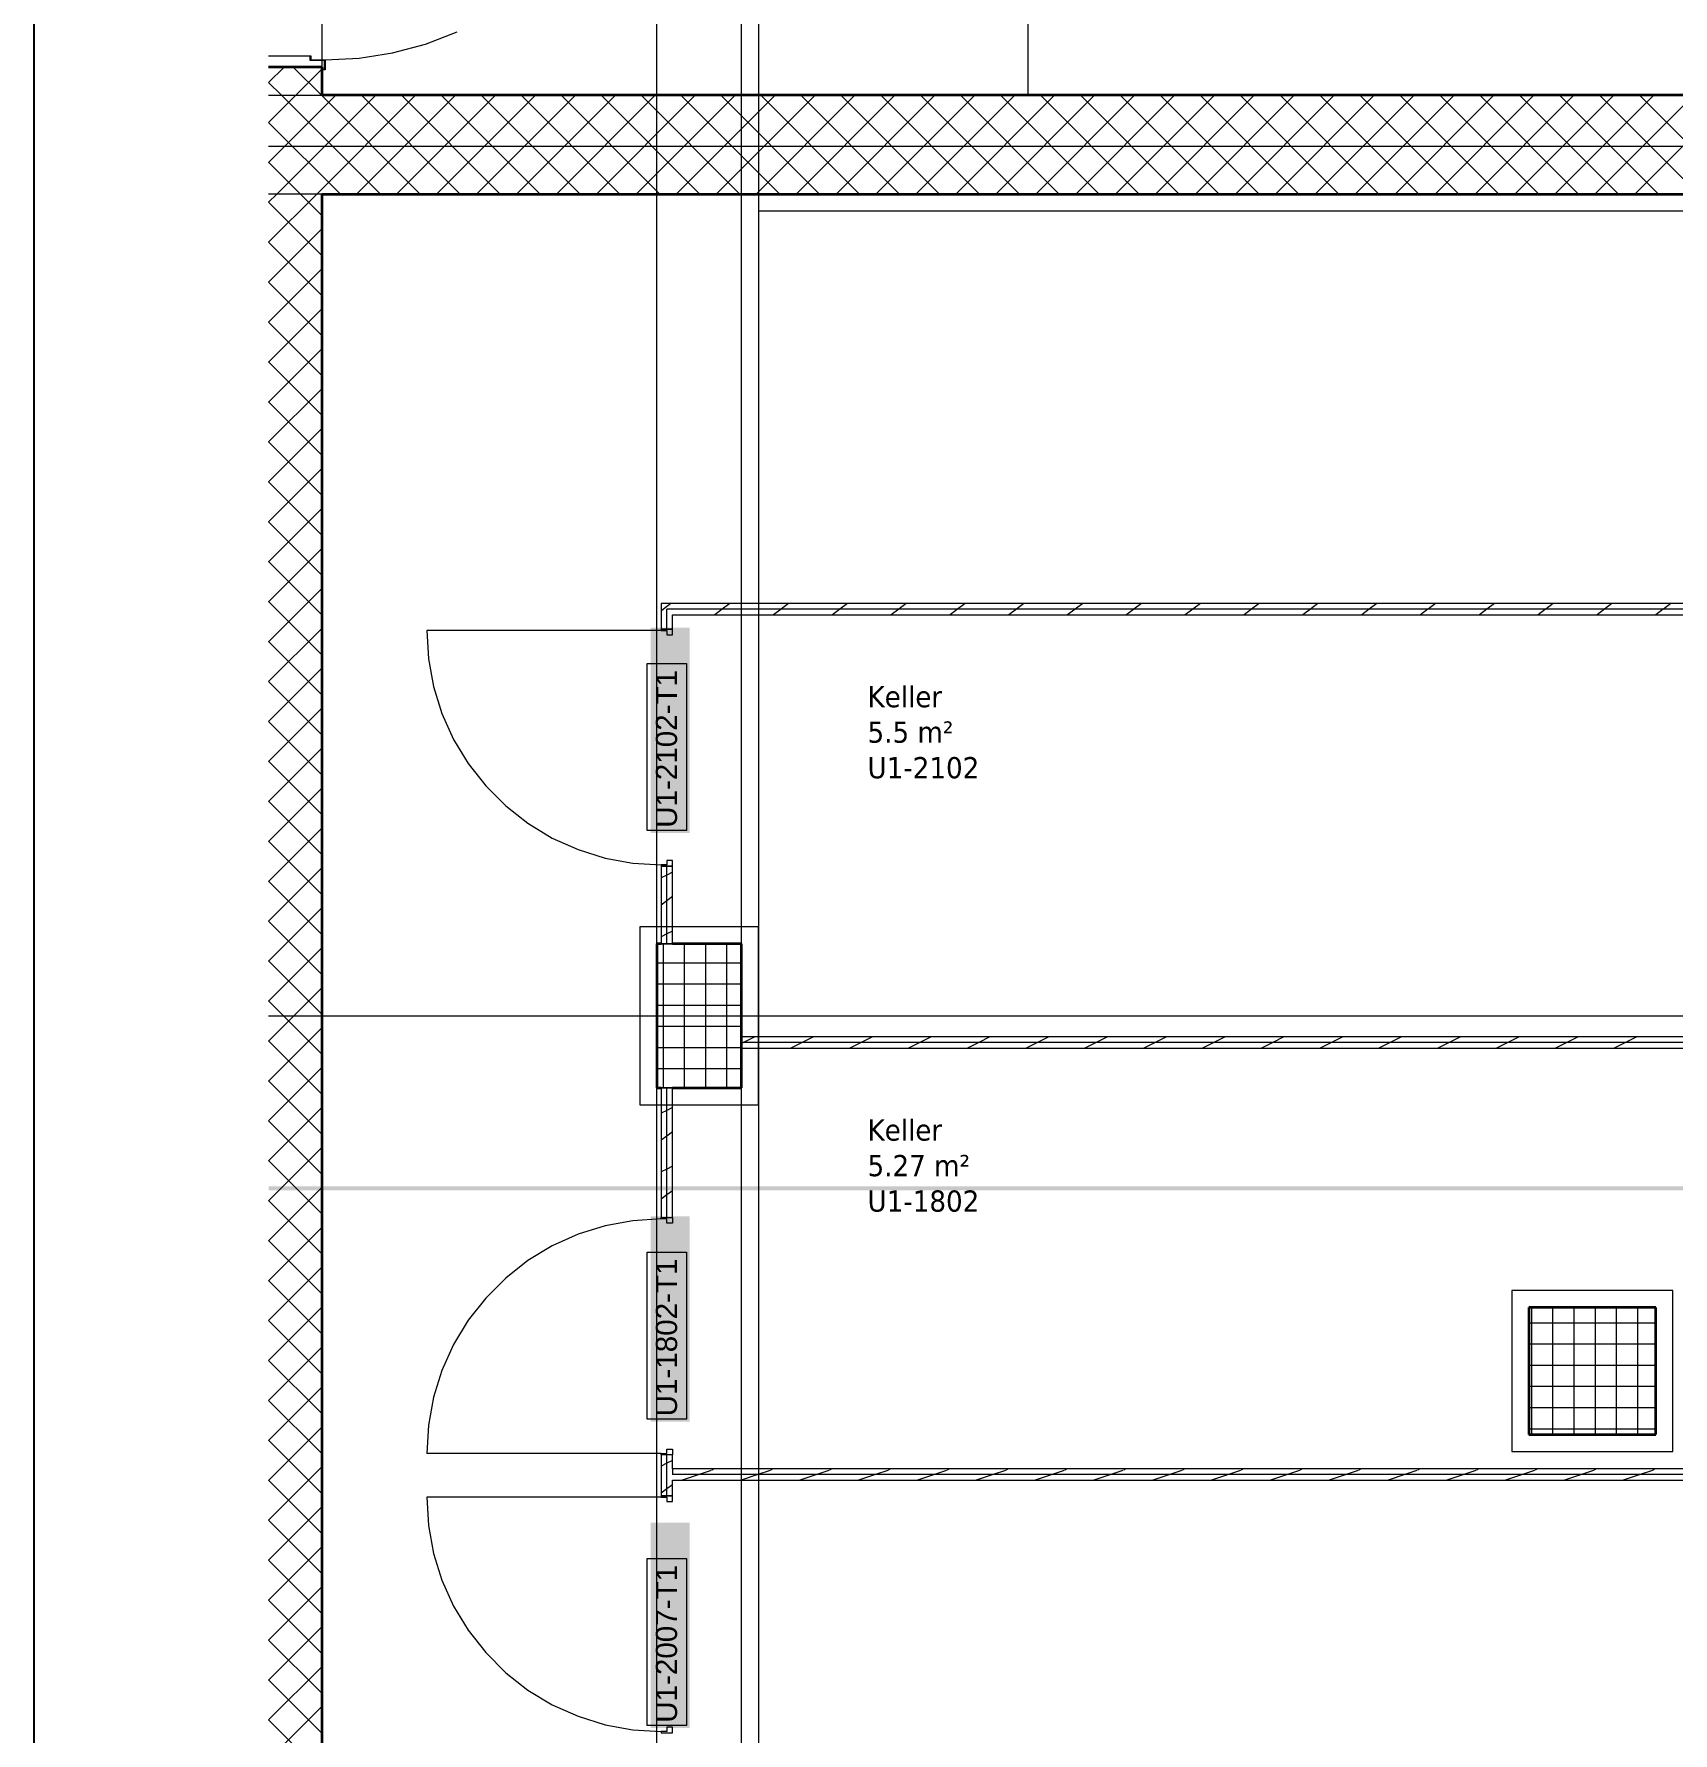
# Model space of a CAD drawing. Extents: x -1132 to 613, y -233 to 616.
# Drawn here: x -1132.4 to -1016.3, y 103.4 to 223.7 of the extents above; entities that cross this region are included whole.
import ezdxf
from ezdxf.lldxf.tags import DXFTag

# ---------------------------------------------------------------- set-up
doc = ezdxf.new("R2010")
doc.units = 0
doc.layers.get('0').update_dxf_attribs({"lineweight": 13})
for name, color, linetype, lineweight in [('A-AREA-____-IDEN', 7, 'Continuous', 5), ('A-DOOR-____-IDEN', 7, 'Continuous', 5), ('A-DOOR-____-OTLN', 7, 'Continuous', 9), ('A-DOOR-FRAM-MCUT', 7, 'Continuous', 9), ('A-DOOR-OPNG-OTLN', 7, 'Continuous', 9), ('A-FLOR-____-OTLN', 7, 'Continuous', 9), ('A-FLOR-____-OVHD', 7, 'Strichpunkt - Fein', 9), ('A-WALL-____-MCUT', 7, 'Continuous', 35), ('A-WALL-____-PATT', 7, 'Continuous', 35), ('A-WALL-FNSH-MCUT', 7, 'Continuous', 35), ('S-COLS-____-MCUT', 7, 'Continuous', 35), ('S-COLS-____-OTLN', 7, 'Continuous', 9), ('S-GRID-____-OTLN', 7, 'Continuous', 5)]:
    doc.layers.add(name, color=color, linetype=linetype, lineweight=lineweight)
doc.layers.add('EL01_WAN_Leitung_Potentialausgleich', color=1, linetype='fein_strichliert', lineweight=13, true_color=0xff0000)
doc.styles.get("Standard").update_dxf_attribs({"font": 'arial.ttf'})
tags = doc.linetypes.add('_Rasterlinie_', pattern=[0.375, 0.2, -0.05, 0.075, -0.05]).pattern_tags.tags
tags[10:11] = [DXFTag(74, 4), DXFTag(75, 0), DXFTag(340, '0'), DXFTag(46, 1.0), DXFTag(50, 0.0), DXFTag(44, 0.0), DXFTag(45, 0.0)]
tags[8:9] = [DXFTag(74, 4), DXFTag(75, 0), DXFTag(340, '0'), DXFTag(46, 1.0), DXFTag(50, 0.0), DXFTag(44, 0.0), DXFTag(45, 0.0)]
tags[6:7] = [DXFTag(74, 4), DXFTag(75, 0), DXFTag(340, '0'), DXFTag(46, 1.0), DXFTag(50, 0.0), DXFTag(44, 0.0), DXFTag(45, 0.0)]
tags[4:5] = [DXFTag(74, 4), DXFTag(75, 0), DXFTag(340, '0'), DXFTag(46, 1.0), DXFTag(50, 0.0), DXFTag(44, 0.0), DXFTag(45, 0.0)]
tags = doc.linetypes.add('fein_strichliert', pattern=[4, 1, -2, 1]).pattern_tags.tags
tags[8:9] = [DXFTag(74, 4), DXFTag(75, 0), DXFTag(340, '0'), DXFTag(46, 0.0), DXFTag(50, 0.0), DXFTag(44, 0.0), DXFTag(45, 0.0)]
tags[6:7] = [DXFTag(74, 4), DXFTag(75, 0), DXFTag(340, '0'), DXFTag(46, 0.0), DXFTag(50, 0.0), DXFTag(44, 0.0), DXFTag(45, 0.0)]
tags[4:5] = [DXFTag(74, 4), DXFTag(75, 0), DXFTag(340, '0'), DXFTag(46, 0.0), DXFTag(50, 0.0), DXFTag(44, 0.0), DXFTag(45, 0.0)]
tags = doc.linetypes.add('Grundrissdarstellung Sturz', pattern=[0.25, 0.15, -0.05, 0, -0.05]).pattern_tags.tags
tags[10:11] = [DXFTag(74, 4), DXFTag(75, 0), DXFTag(340, '0'), DXFTag(46, 1.0), DXFTag(50, 0.0), DXFTag(44, 0.0), DXFTag(45, 0.0)]
tags[8:9] = [DXFTag(74, 4), DXFTag(75, 0), DXFTag(340, '0'), DXFTag(46, 1.0), DXFTag(50, 0.0), DXFTag(44, 0.0), DXFTag(45, 0.0)]
tags[6:7] = [DXFTag(74, 4), DXFTag(75, 0), DXFTag(340, '0'), DXFTag(46, 1.0), DXFTag(50, 0.0), DXFTag(44, 0.0), DXFTag(45, 0.0)]
tags[4:5] = [DXFTag(74, 4), DXFTag(75, 0), DXFTag(340, '0'), DXFTag(46, 1.0), DXFTag(50, 0.0), DXFTag(44, 0.0), DXFTag(45, 0.0)]
tags = doc.linetypes.add('Strichpunkt - Fein', pattern=[0.2, 0.1, -0.05, 0, -0.05]).pattern_tags.tags
tags[10:11] = [DXFTag(74, 4), DXFTag(75, 0), DXFTag(340, '0'), DXFTag(46, 1.0), DXFTag(50, 0.0), DXFTag(44, 0.0), DXFTag(45, 0.0)]
tags[8:9] = [DXFTag(74, 4), DXFTag(75, 0), DXFTag(340, '0'), DXFTag(46, 1.0), DXFTag(50, 0.0), DXFTag(44, 0.0), DXFTag(45, 0.0)]
tags[6:7] = [DXFTag(74, 4), DXFTag(75, 0), DXFTag(340, '0'), DXFTag(46, 1.0), DXFTag(50, 0.0), DXFTag(44, 0.0), DXFTag(45, 0.0)]
tags[4:5] = [DXFTag(74, 4), DXFTag(75, 0), DXFTag(340, '0'), DXFTag(46, 1.0), DXFTag(50, 0.0), DXFTag(44, 0.0), DXFTag(45, 0.0)]

# ---------------------------------------------------------------- blocks, each defined once
blk = doc.blocks.new('Referenz-A0UJ2EK7XE', base_point=(-1124.08, -162.87))
at = {"layer": 'A-DOOR-____-IDEN', "color": 0, "linetype": 'Continuous', "ltscale": 0.13}
for p, q in [((-1089, 167.3), (-1089, 179.14)), ((-1089, 179.14), (-1086.22, 179.14)), ((-1086.22, 179.14), (-1086.22, 167.3)), ((-1086.22, 167.3), (-1089, 167.3)), ((-1089, 125.62), (-1089, 137.46)), ((-1089, 137.46), (-1086.22, 137.46)), ((-1086.22, 137.46), (-1086.22, 125.62)), ((-1086.22, 125.62), (-1089, 125.62)), ((-1089, 103.92), (-1089, 115.76)), ((-1089, 115.76), (-1086.22, 115.76)), ((-1086.22, 115.76), (-1086.22, 103.92)), ((-1086.22, 103.92), (-1089, 103.92))]:
    blk.add_line(p, q, dxfattribs=at)
at = {"layer": 'A-DOOR-____-IDEN', "color": 7, "linetype": 'Continuous', "ltscale": 0.13, "true_color": 0xffffff}
for points in [[(-1088.75, 167.13), (-1085.99, 167.13), (-1088.75, 181.67)], [(-1085.99, 167.13), (-1088.75, 181.67), (-1085.99, 181.67)], [(-1088.75, 125.45), (-1085.99, 125.45), (-1088.75, 139.99)], [(-1085.99, 125.45), (-1088.75, 139.99), (-1085.99, 139.99)], [(-1088.75, 103.75), (-1085.99, 103.75), (-1088.75, 118.29)], [(-1085.99, 103.75), (-1088.75, 118.29), (-1085.99, 118.29)]]:
    blk.add_solid(points, dxfattribs=at)
at = {"layer": 'A-DOOR-____-OTLN', "color": 0, "linetype": 'Grundrissdarstellung Sturz', "ltscale": 0.13}
blk.add_line((-1112.01, 221.38), (-1112.01, 245.38), dxfattribs=at)
at = {"layer": 'A-DOOR-FRAM-MCUT', "color": 0, "linetype": 'Continuous', "ltscale": 0.13}
for p, q in [((-1115.8, 222.18), (-1112.81, 222.18)), ((-1112.85, 222.14), (-1115.8, 222.14)), ((-1112.85, 221.84), (-1112.85, 222.14)), ((-1111.85, 221.84), (-1112.85, 221.84)), ((-1112.81, 222.18), (-1112.81, 221.88)), ((-1112.81, 221.88), (-1111.81, 221.88)), ((-1111.85, 221.22), (-1111.85, 221.84)), ((-1111.81, 221.88), (-1111.81, 221.18)), ((-1112.01, 221.22), (-1111.85, 221.22)), ((-1111.81, 221.18), (-1112.01, 221.18)), ((-1088.01, 181.58), (-1088.01, 181.48)), ((-1087.21, 181.58), (-1088.01, 181.58)), ((-1088.01, 181.48), (-1087.61, 181.48)), ((-1087.61, 181.48), (-1087.61, 181.18)), ((-1087.61, 181.18), (-1087.21, 181.18)), ((-1087.21, 181.18), (-1087.21, 181.58)), ((-1088.01, 164.88), (-1088.01, 164.78)), ((-1087.61, 164.88), (-1088.01, 164.88)), ((-1087.21, 165.18), (-1087.61, 165.18)), ((-1087.61, 165.18), (-1087.61, 164.88)), ((-1087.21, 164.78), (-1087.21, 165.18)), ((-1088.01, 164.78), (-1087.21, 164.78)), ((-1088.01, 139.9), (-1087.21, 139.9)), ((-1088.01, 139.8), (-1088.01, 139.9)), ((-1087.61, 139.8), (-1088.01, 139.8)), ((-1087.61, 139.5), (-1087.61, 139.8)), ((-1087.21, 139.9), (-1087.21, 139.5)), ((-1087.21, 139.5), (-1087.61, 139.5)), ((-1088.01, 123.2), (-1087.61, 123.2)), ((-1088.01, 123.1), (-1088.01, 123.2)), ((-1087.21, 123.1), (-1088.01, 123.1)), ((-1087.61, 123.5), (-1087.21, 123.5)), ((-1087.61, 123.2), (-1087.61, 123.5)), ((-1087.21, 123.5), (-1087.21, 123.1)), ((-1088.01, 120.2), (-1088.01, 120.1)), ((-1087.21, 120.2), (-1088.01, 120.2)), ((-1088.01, 120.1), (-1087.61, 120.1)), ((-1087.61, 120.1), (-1087.61, 119.8)), ((-1087.61, 119.8), (-1087.21, 119.8)), ((-1087.21, 119.8), (-1087.21, 120.2)), ((-1088.01, 103.5), (-1088.01, 103.4)), ((-1087.61, 103.5), (-1088.01, 103.5)), ((-1087.21, 103.8), (-1087.61, 103.8)), ((-1087.61, 103.8), (-1087.61, 103.5)), ((-1087.21, 103.4), (-1087.21, 103.8)), ((-1088.01, 103.4), (-1087.21, 103.4))]:
    blk.add_line(p, q, dxfattribs=at)
at = {"layer": 'A-DOOR-OPNG-OTLN', "color": 0, "linetype": 'Continuous', "ltscale": 0.13}
for p, q in [((-1104.7, 223), (-1102.45, 223.87)), ((-1107.02, 222.38), (-1104.7, 223)), ((-1111.81, 221.88), (-1109.4, 222)), ((-1109.4, 222), (-1107.02, 222.38)), ((-1088.01, 181.48), (-1104.61, 181.48)), ((-1104.61, 181.48), (-1104.49, 179.48)), ((-1104.49, 179.48), (-1104.12, 177.51)), ((-1104.12, 177.51), (-1103.53, 175.59)), ((-1103.53, 175.59), (-1102.7, 173.76)), ((-1102.7, 173.76), (-1101.67, 172.05)), ((-1101.67, 172.05), (-1100.43, 170.47)), ((-1100.43, 170.47), (-1099.01, 169.05)), ((-1099.01, 169.05), (-1097.44, 167.82)), ((-1097.44, 167.82), (-1095.72, 166.78)), ((-1095.72, 166.78), (-1093.89, 165.96)), ((-1093.89, 165.96), (-1091.98, 165.36)), ((-1091.98, 165.36), (-1090.01, 165)), ((-1090.01, 165), (-1088.01, 164.88)), ((-1090.01, 139.68), (-1091.98, 139.31)), ((-1088.01, 139.8), (-1090.01, 139.68)), ((-1093.89, 138.72), (-1095.72, 137.9)), ((-1091.98, 139.31), (-1093.89, 138.72)), ((-1095.72, 137.9), (-1097.44, 136.86)), ((-1097.44, 136.86), (-1099.01, 135.62)), ((-1099.01, 135.62), (-1100.43, 134.2)), ((-1100.43, 134.2), (-1101.67, 132.63)), ((-1101.67, 132.63), (-1102.7, 130.91)), ((-1102.7, 130.91), (-1103.53, 129.08)), ((-1103.53, 129.08), (-1104.12, 127.17)), ((-1104.12, 127.17), (-1104.49, 125.2)), ((-1104.49, 125.2), (-1104.61, 123.2)), ((-1088.01, 123.2), (-1104.61, 123.2)), ((-1088.01, 120.1), (-1104.61, 120.1)), ((-1104.61, 120.1), (-1104.49, 118.1)), ((-1104.49, 118.1), (-1104.12, 116.12)), ((-1104.12, 116.12), (-1103.53, 114.21)), ((-1103.53, 114.21), (-1102.7, 112.38)), ((-1102.7, 112.38), (-1101.67, 110.67)), ((-1101.67, 110.67), (-1100.43, 109.09)), ((-1100.43, 109.09), (-1099.01, 107.67)), ((-1099.01, 107.67), (-1097.44, 106.43)), ((-1097.44, 106.43), (-1095.72, 105.4)), ((-1095.72, 105.4), (-1093.89, 104.58)), ((-1093.89, 104.58), (-1091.98, 103.98)), ((-1091.98, 103.98), (-1090.01, 103.62)), ((-1090.01, 103.62), (-1088.01, 103.5))]:
    blk.add_line(p, q, dxfattribs=at)
at = {"layer": 'A-FLOR-____-OTLN', "color": 0, "linetype": 'Continuous', "ltscale": 0.13}
blk.add_line((-1062.01, 219.38), (-1062.01, 247.38), dxfattribs=at)
at = {"layer": 'A-FLOR-____-OVHD', "color": 0, "linetype": 'Strichpunkt - Fein', "ltscale": 0.13}
for p, q in [((-1082.31, 11.63), (-1082.31, 347.08)), ((-1081.11, 328.18), (-1081.11, -151.92)), ((-1082.31, 219.38), (-1082.31, 247.38)), ((-1082.31, 158.88), (-1082.31, 212.38)), ((-1000.11, 211.18), (-1081.11, 211.18)), ((-1081.11, 160.48), (-1089.51, 160.48)), ((-1089.51, 160.48), (-1089.51, 147.88)), ((-1081.11, 147.88), (-1081.11, 160.48)), ((-1082.31, 97.28), (-1082.31, 149.48)), ((-1089.51, 147.88), (-1081.11, 147.88)), ((-1016.36, 134.73), (-1027.76, 134.73)), ((-1027.76, 134.73), (-1027.76, 123.33)), ((-1016.36, 123.33), (-1016.36, 134.73)), ((-1027.76, 123.33), (-1016.36, 123.33))]:
    blk.add_line(p, q, dxfattribs=at)
at = {"layer": 'A-WALL-____-MCUT', "color": 0, "linetype": 'Continuous', "ltscale": 0.35}
for p, q in [((-1112.01, 221.38), (-1115.8, 221.38)), ((-1112.01, 219.38), (-1112.01, 221.38)), ((-930.11, 219.38), (-1112.01, 219.38)), ((-1112.01, 212.38), (-998.91, 212.38)), ((-1112.01, -153.12), (-1112.01, 212.38))]:
    blk.add_line(p, q, dxfattribs=at)
at = {"layer": 'A-WALL-____-MCUT', "color": 0, "linetype": 'Continuous', "lineweight": 9, "ltscale": 0.13}
for p, q in [((-1115.8, 219.38), (-1112.01, 219.38)), ((-1112.01, 212.38), (-1115.8, 212.38)), ((-932.41, 182.98), (-1087.61, 182.98)), ((-1087.61, 181.58), (-1087.61, 182.98)), ((-1087.61, 159.28), (-1087.61, 164.78)), ((-1088.01, 159.28), (-1087.21, 159.28)), ((-932.81, 152.29), (-1082.31, 152.29)), ((-1087.21, 149.08), (-1088.01, 149.08)), ((-1087.61, 139.9), (-1087.61, 149.08)), ((-1087.61, 120.2), (-1087.61, 123.1)), ((-1087.21, 122.1), (-1087.21, 121.7)), ((-932.81, 121.7), (-1087.21, 121.7))]:
    blk.add_line(p, q, dxfattribs=at)
at = {"layer": 'A-WALL-____-PATT', "color": 0, "linetype": 'Continuous', "lineweight": 9, "ltscale": 0.13}
for p, q in [((-1115.8, 220.28), (-1114.71, 221.38)), ((-1114.89, 219.38), (-1115.8, 220.29)), ((-1112.06, 219.38), (-1114.06, 221.38)), ((-1113.88, 219.38), (-1112.01, 221.25)), ((-1115.8, 217.45), (-1113.88, 219.38)), ((-1115.8, 214.62), (-1111.05, 219.38)), ((-1115.22, 212.38), (-1108.22, 219.38)), ((-1107.89, 212.38), (-1114.89, 219.38)), ((-1112.39, 212.38), (-1105.39, 219.38)), ((-1105.06, 212.38), (-1112.06, 219.38)), ((-1109.57, 212.38), (-1102.57, 219.38)), ((-1102.23, 212.38), (-1109.23, 219.38)), ((-1106.74, 212.38), (-1099.74, 219.38)), ((-1099.4, 212.38), (-1106.4, 219.38)), ((-1103.91, 212.38), (-1096.91, 219.38)), ((-1096.58, 212.38), (-1103.58, 219.38)), ((-1101.08, 212.38), (-1094.08, 219.38)), ((-1093.75, 212.38), (-1100.75, 219.38)), ((-1098.25, 212.38), (-1091.25, 219.38)), ((-1090.92, 212.38), (-1097.92, 219.38)), ((-1095.42, 212.38), (-1088.42, 219.38)), ((-1088.09, 212.38), (-1095.09, 219.38)), ((-1092.59, 212.38), (-1085.59, 219.38)), ((-1085.26, 212.38), (-1092.26, 219.38)), ((-1089.77, 212.38), (-1082.77, 219.38)), ((-1082.43, 212.38), (-1089.43, 219.38)), ((-1086.94, 212.38), (-1079.94, 219.38)), ((-1079.61, 212.38), (-1086.61, 219.38)), ((-1084.11, 212.38), (-1077.11, 219.38)), ((-1076.78, 212.38), (-1083.78, 219.38)), ((-1081.28, 212.38), (-1074.28, 219.38)), ((-1073.95, 212.38), (-1080.95, 219.38)), ((-1078.45, 212.38), (-1071.45, 219.38)), ((-1071.12, 212.38), (-1078.12, 219.38)), ((-1075.62, 212.38), (-1068.62, 219.38)), ((-1068.29, 212.38), (-1075.29, 219.38)), ((-1072.8, 212.38), (-1065.8, 219.38)), ((-1065.46, 212.38), (-1072.46, 219.38)), ((-1069.97, 212.38), (-1062.97, 219.38)), ((-1062.63, 212.38), (-1069.63, 219.38)), ((-1067.14, 212.38), (-1060.14, 219.38)), ((-1059.81, 212.38), (-1066.81, 219.38)), ((-1064.31, 212.38), (-1057.31, 219.38)), ((-1056.98, 212.38), (-1063.98, 219.38)), ((-1061.48, 212.38), (-1054.48, 219.38)), ((-1054.15, 212.38), (-1061.15, 219.38)), ((-1058.65, 212.38), (-1051.65, 219.38)), ((-1051.32, 212.38), (-1058.32, 219.38)), ((-1055.82, 212.38), (-1048.82, 219.38)), ((-1048.49, 212.38), (-1055.49, 219.38)), ((-1053, 212.38), (-1046, 219.38)), ((-1045.66, 212.38), (-1052.66, 219.38)), ((-1050.17, 212.38), (-1043.17, 219.38)), ((-1042.84, 212.38), (-1049.84, 219.38)), ((-1047.34, 212.38), (-1040.34, 219.38)), ((-1040.01, 212.38), (-1047.01, 219.38)), ((-1044.51, 212.38), (-1037.51, 219.38)), ((-1037.18, 212.38), (-1044.18, 219.38)), ((-1041.68, 212.38), (-1034.68, 219.38)), ((-1034.35, 212.38), (-1041.35, 219.38)), ((-1038.85, 212.38), (-1031.85, 219.38)), ((-1031.52, 212.38), (-1038.52, 219.38)), ((-1036.03, 212.38), (-1029.03, 219.38)), ((-1028.69, 212.38), (-1035.69, 219.38)), ((-1033.2, 212.38), (-1026.2, 219.38)), ((-1025.86, 212.38), (-1032.86, 219.38)), ((-1030.37, 212.38), (-1023.37, 219.38)), ((-1023.04, 212.38), (-1030.04, 219.38)), ((-1027.54, 212.38), (-1020.54, 219.38)), ((-1020.21, 212.38), (-1027.21, 219.38)), ((-1024.71, 212.38), (-1017.71, 219.38)), ((-1017.38, 212.38), (-1024.38, 219.38)), ((-1021.88, 212.38), (-1014.88, 219.38)), ((-1014.55, 212.38), (-1021.55, 219.38)), ((-1019.06, 212.38), (-1012.06, 219.38)), ((-1011.72, 212.38), (-1018.72, 219.38)), ((-1110.72, 212.38), (-1115.8, 217.46)), ((-1113.55, 212.38), (-1115.8, 214.64)), ((-1115.8, 211.8), (-1115.22, 212.38)), ((-1115.8, 208.97), (-1112.39, 212.38)), ((-1112.01, 208.01), (-1115.8, 211.81)), ((-1112.01, 210.84), (-1113.55, 212.38)), ((-1115.8, 206.14), (-1112.01, 209.94)), ((-1112.01, 205.18), (-1115.8, 208.98)), ((-1115.8, 203.31), (-1112.01, 207.11)), ((-1112.01, 202.35), (-1115.8, 206.15)), ((-1115.8, 200.48), (-1112.01, 204.28)), ((-1112.01, 199.52), (-1115.8, 203.32)), ((-1115.8, 197.65), (-1112.01, 201.45)), ((-1112.01, 196.7), (-1115.8, 200.49)), ((-1115.8, 194.83), (-1112.01, 198.62)), ((-1112.01, 193.87), (-1115.8, 197.67)), ((-1115.8, 192), (-1112.01, 195.8)), ((-1112.01, 191.04), (-1115.8, 194.84)), ((-1115.8, 189.17), (-1112.01, 192.97)), ((-1112.01, 188.21), (-1115.8, 192.01)), ((-1115.8, 186.34), (-1112.01, 190.14)), ((-1112.01, 185.38), (-1115.8, 189.18)), ((-1115.8, 183.51), (-1112.01, 187.31)), ((-1112.01, 182.55), (-1115.8, 186.35)), ((-1115.8, 180.68), (-1112.01, 184.48)), ((-1112.01, 179.73), (-1115.8, 183.52)), ((-1087.84, 182.98), (-1088.01, 182.85)), ((-1087.31, 183.38), (-1087.84, 182.98)), ((-1083.68, 182.98), (-1084.21, 182.58)), ((-1083.14, 183.38), (-1083.68, 182.98)), ((-1079.51, 182.98), (-1080.04, 182.58)), ((-1078.98, 183.38), (-1079.51, 182.98)), ((-1075.35, 182.98), (-1075.88, 182.58)), ((-1074.81, 183.38), (-1075.35, 182.98)), ((-1071.18, 182.98), (-1071.71, 182.58)), ((-1070.65, 183.38), (-1071.18, 182.98)), ((-1067.02, 182.98), (-1067.55, 182.58)), ((-1066.48, 183.38), (-1067.02, 182.98)), ((-1062.85, 182.98), (-1063.38, 182.58)), ((-1062.32, 183.38), (-1062.85, 182.98)), ((-1058.69, 182.98), (-1059.22, 182.58)), ((-1058.15, 183.38), (-1058.69, 182.98)), ((-1054.52, 182.98), (-1055.05, 182.58)), ((-1053.99, 183.38), (-1054.52, 182.98)), ((-1050.36, 182.98), (-1050.89, 182.58)), ((-1049.82, 183.38), (-1050.35, 182.98)), ((-1046.19, 182.98), (-1046.72, 182.58)), ((-1045.66, 183.38), (-1046.19, 182.98)), ((-1042.03, 182.98), (-1042.56, 182.58)), ((-1041.49, 183.38), (-1042.02, 182.98)), ((-1037.86, 182.98), (-1038.39, 182.58)), ((-1037.33, 183.38), (-1037.86, 182.98)), ((-1033.7, 182.98), (-1034.23, 182.58)), ((-1033.16, 183.38), (-1033.69, 182.98)), ((-1029.53, 182.98), (-1030.06, 182.58)), ((-1029, 183.38), (-1029.53, 182.98)), ((-1025.37, 182.98), (-1025.9, 182.58)), ((-1024.83, 183.38), (-1025.36, 182.98)), ((-1021.2, 182.98), (-1021.73, 182.58)), ((-1020.67, 183.38), (-1021.2, 182.98)), ((-1017.04, 182.98), (-1017.57, 182.58)), ((-1016.5, 183.38), (-1017.03, 182.98)), ((-1115.8, 177.86), (-1112.01, 181.65)), ((-1112.01, 176.9), (-1115.8, 180.69)), ((-1115.8, 175.03), (-1112.01, 178.82)), ((-1112.01, 174.07), (-1115.8, 177.87)), ((-1115.8, 172.2), (-1112.01, 176)), ((-1112.01, 171.24), (-1115.8, 175.04)), ((-1115.8, 169.37), (-1112.01, 173.17)), ((-1112.01, 168.41), (-1115.8, 172.21)), ((-1115.8, 166.54), (-1112.01, 170.34)), ((-1112.01, 165.58), (-1115.8, 169.38)), ((-1115.8, 163.71), (-1112.01, 167.51)), ((-1112.01, 162.75), (-1115.8, 166.55)), ((-1115.8, 160.88), (-1112.01, 164.68)), ((-1112.01, 159.93), (-1115.8, 163.72)), ((-1087.61, 164.15), (-1088.01, 163.95)), ((-1087.21, 164.35), (-1087.61, 164.15)), ((-1087.21, 162.63), (-1087.61, 162.33)), ((-1115.8, 158.06), (-1112.01, 161.85)), ((-1087.61, 162.33), (-1088.01, 162.03)), ((-1112.01, 157.1), (-1115.8, 160.9)), ((-1087.21, 160.19), (-1087.61, 159.99)), ((-1115.8, 155.23), (-1112.01, 159.03)), ((-1087.61, 159.99), (-1088.01, 159.79)), ((-1112.01, 154.27), (-1115.8, 158.07)), ((-1115.8, 152.4), (-1112.01, 156.2)), ((-1112.01, 151.44), (-1115.8, 155.24)), ((-1115.8, 149.57), (-1112.01, 153.37)), ((-1112.01, 148.61), (-1115.8, 152.41)), ((-1082.18, 152.29), (-1082.31, 152.22)), ((-1081.38, 152.69), (-1082.18, 152.29)), ((-1078.01, 152.29), (-1078.81, 151.89)), ((-1077.21, 152.69), (-1078.01, 152.29)), ((-1073.85, 152.29), (-1074.65, 151.89)), ((-1073.05, 152.69), (-1073.85, 152.29)), ((-1069.69, 152.29), (-1070.49, 151.89)), ((-1068.89, 152.69), (-1069.69, 152.29)), ((-1065.52, 152.29), (-1066.32, 151.89)), ((-1064.72, 152.69), (-1065.52, 152.29)), ((-1061.36, 152.29), (-1062.16, 151.89)), ((-1060.56, 152.69), (-1061.36, 152.29)), ((-1057.19, 152.29), (-1057.99, 151.89)), ((-1056.39, 152.69), (-1057.19, 152.29)), ((-1053.03, 152.29), (-1053.83, 151.89)), ((-1052.23, 152.69), (-1053.03, 152.29)), ((-1048.86, 152.29), (-1049.66, 151.89)), ((-1048.06, 152.69), (-1048.86, 152.29)), ((-1044.7, 152.29), (-1045.5, 151.89)), ((-1043.9, 152.69), (-1044.7, 152.29)), ((-1040.53, 152.29), (-1041.33, 151.89)), ((-1039.73, 152.69), (-1040.53, 152.29)), ((-1036.37, 152.29), (-1037.17, 151.89)), ((-1035.57, 152.69), (-1036.37, 152.29)), ((-1032.2, 152.29), (-1033, 151.89)), ((-1031.4, 152.69), (-1032.2, 152.29)), ((-1028.04, 152.29), (-1028.84, 151.89)), ((-1027.24, 152.69), (-1028.04, 152.29)), ((-1023.87, 152.29), (-1024.67, 151.89)), ((-1023.07, 152.69), (-1023.87, 152.29)), ((-1019.71, 152.29), (-1020.51, 151.89)), ((-1018.91, 152.69), (-1019.71, 152.29)), ((-1115.8, 146.74), (-1112.01, 150.54)), ((-1112.01, 145.78), (-1115.8, 149.58)), ((-1115.8, 143.91), (-1112.01, 147.71)), ((-1087.61, 147.49), (-1088.01, 147.29)), ((-1087.21, 147.69), (-1087.61, 147.49)), ((-1112.01, 142.96), (-1115.8, 146.75)), ((-1087.61, 145.67), (-1088.01, 145.37)), ((-1087.21, 145.97), (-1087.61, 145.67)), ((-1115.8, 141.09), (-1112.01, 144.88)), ((-1112.01, 140.13), (-1115.8, 143.93)), ((-1087.61, 143.33), (-1088.01, 143.13)), ((-1087.21, 143.53), (-1087.61, 143.33)), ((-1115.8, 138.26), (-1112.01, 142.06)), ((-1112.01, 137.3), (-1115.8, 141.1)), ((-1087.61, 141.5), (-1088.01, 141.2)), ((-1087.21, 141.8), (-1087.61, 141.5)), ((-1115.8, 135.43), (-1112.01, 139.23)), ((-1112.01, 134.47), (-1115.8, 138.27)), ((-1115.8, 132.6), (-1112.01, 136.4)), ((-1112.01, 131.64), (-1115.8, 135.44)), ((-1115.8, 129.77), (-1112.01, 133.57)), ((-1112.01, 128.81), (-1115.8, 132.61)), ((-1115.8, 126.94), (-1112.01, 130.74)), ((-1112.01, 125.99), (-1115.8, 129.78)), ((-1115.8, 124.12), (-1112.01, 127.91)), ((-1112.01, 123.16), (-1115.8, 126.95)), ((-1115.8, 121.29), (-1112.01, 125.08)), ((-1112.01, 120.33), (-1115.8, 124.13)), ((-1115.8, 118.46), (-1112.01, 122.26)), ((-1087.61, 122.5), (-1088.01, 122.3)), ((-1087.21, 122.7), (-1087.61, 122.5)), ((-1085.31, 121.7), (-1086.51, 121.3)), ((-1084.46, 121.98), (-1085.31, 121.7)), ((-1084.25, 122.1), (-1084.41, 122.02)), ((-1081.15, 121.7), (-1082.35, 121.3)), ((-1080.29, 121.98), (-1081.15, 121.7)), ((-1080.09, 122.1), (-1080.24, 122.02)), ((-1076.98, 121.7), (-1078.18, 121.3)), ((-1076.13, 121.98), (-1076.98, 121.7)), ((-1075.92, 122.1), (-1076.08, 122.02)), ((-1072.82, 121.7), (-1074.02, 121.3)), ((-1071.96, 121.98), (-1072.82, 121.7)), ((-1071.76, 122.1), (-1071.91, 122.02)), ((-1068.65, 121.7), (-1069.85, 121.3)), ((-1067.8, 121.98), (-1068.65, 121.7)), ((-1067.59, 122.1), (-1067.75, 122.02)), ((-1064.49, 121.7), (-1065.69, 121.3)), ((-1063.63, 121.98), (-1064.49, 121.7)), ((-1063.43, 122.1), (-1063.58, 122.02)), ((-1060.32, 121.7), (-1061.52, 121.3)), ((-1059.47, 121.98), (-1060.32, 121.7)), ((-1059.26, 122.1), (-1059.42, 122.02)), ((-1056.16, 121.7), (-1057.36, 121.3)), ((-1055.3, 121.98), (-1056.16, 121.7)), ((-1055.1, 122.1), (-1055.25, 122.02)), ((-1051.99, 121.7), (-1053.19, 121.3)), ((-1051.14, 121.98), (-1051.99, 121.7)), ((-1050.93, 122.1), (-1051.09, 122.02)), ((-1047.83, 121.7), (-1049.03, 121.3)), ((-1046.97, 121.98), (-1047.83, 121.7)), ((-1046.77, 122.1), (-1046.92, 122.02)), ((-1043.66, 121.7), (-1044.86, 121.3)), ((-1042.81, 121.98), (-1043.66, 121.7)), ((-1042.6, 122.1), (-1042.76, 122.02)), ((-1039.5, 121.7), (-1040.7, 121.3)), ((-1038.64, 121.98), (-1039.5, 121.7)), ((-1038.44, 122.1), (-1038.59, 122.02)), ((-1035.33, 121.7), (-1036.53, 121.3)), ((-1034.48, 121.98), (-1035.33, 121.7)), ((-1034.27, 122.1), (-1034.43, 122.02)), ((-1031.17, 121.7), (-1032.37, 121.3)), ((-1030.31, 121.98), (-1031.17, 121.7)), ((-1030.11, 122.1), (-1030.26, 122.02)), ((-1027.01, 121.7), (-1028.21, 121.3)), ((-1026.15, 121.98), (-1027.01, 121.7)), ((-1025.94, 122.1), (-1026.1, 122.02)), ((-1022.84, 121.7), (-1024.04, 121.3)), ((-1021.98, 121.98), (-1022.84, 121.7)), ((-1021.78, 122.1), (-1021.93, 122.02)), ((-1018.68, 121.7), (-1019.88, 121.3)), ((-1017.81, 121.98), (-1018.68, 121.7)), ((-1017.61, 122.1), (-1017.77, 122.02)), ((-1112.01, 117.5), (-1115.8, 121.3)), ((-1087.61, 120.68), (-1088.01, 120.38)), ((-1087.21, 120.98), (-1087.61, 120.68)), ((-1115.8, 115.63), (-1112.01, 119.43)), ((-1112.01, 114.67), (-1115.8, 118.47)), ((-1115.8, 112.8), (-1112.01, 116.6)), ((-1112.01, 111.84), (-1115.8, 115.64)), ((-1115.8, 109.97), (-1112.01, 113.77)), ((-1112.01, 109.01), (-1115.8, 112.81)), ((-1115.8, 107.14), (-1112.01, 110.94)), ((-1112.01, 106.19), (-1115.8, 109.98)), ((-1115.8, 104.32), (-1112.01, 108.11)), ((-1112.01, 103.36), (-1115.8, 107.16)), ((-1115.8, 101.49), (-1112.01, 105.29)), ((-1112.01, 100.53), (-1115.8, 104.33))]:
    blk.add_line(p, q, dxfattribs=at)
at = {"layer": 'A-WALL-FNSH-MCUT', "color": 0, "linetype": 'Continuous', "lineweight": 9, "ltscale": 0.13}
for p, q in [((-932.01, 183.38), (-1088.01, 183.38)), ((-1088.01, 183.38), (-1088.01, 181.58)), ((-1087.21, 182.58), (-1012.51, 182.58)), ((-1087.21, 181.58), (-1087.21, 182.58)), ((-1088.01, 181.58), (-1087.21, 181.58)), ((-1088.01, 164.78), (-1088.01, 159.28)), ((-1087.21, 164.78), (-1088.01, 164.78)), ((-1087.21, 159.28), (-1087.21, 164.78)), ((-932.81, 152.69), (-1082.31, 152.69)), ((-1082.31, 152.69), (-1082.31, 151.89)), ((-1082.31, 151.89), (-932.81, 151.89)), ((-1088.01, 149.08), (-1088.01, 139.9)), ((-1087.21, 139.9), (-1087.21, 149.08)), ((-1088.01, 139.9), (-1087.21, 139.9)), ((-1088.01, 123.1), (-1088.01, 120.2)), ((-1087.21, 123.1), (-1088.01, 123.1)), ((-1087.21, 122.1), (-1087.21, 123.1)), ((-932.81, 122.1), (-1087.21, 122.1)), ((-1087.21, 120.2), (-1087.21, 121.3)), ((-1087.21, 121.3), (-932.81, 121.3)), ((-1088.01, 120.2), (-1087.21, 120.2))]:
    blk.add_line(p, q, dxfattribs=at)
at = {"layer": 'S-COLS-____-MCUT', "color": 0, "linetype": 'Continuous', "ltscale": 0.35}
for p, q in [((-1088.01, 159.28), (-1088.31, 159.28)), ((-1088.31, 159.28), (-1088.31, 149.08)), ((-1082.31, 159.28), (-1087.21, 159.28)), ((-1082.31, 149.08), (-1082.31, 159.28)), ((-1088.31, 149.08), (-1088.01, 149.08)), ((-1087.21, 149.08), (-1082.31, 149.08)), ((-1026.56, 133.53), (-1026.56, 124.53)), ((-1017.56, 133.53), (-1026.56, 133.53)), ((-1017.56, 124.53), (-1017.56, 133.53)), ((-1026.56, 124.53), (-1017.56, 124.53))]:
    blk.add_line(p, q, dxfattribs=at)
at = {"layer": 'S-COLS-____-OTLN', "color": 0, "linetype": 'Continuous', "ltscale": 0.13}
for p, q in [((-1087.61, 159.28), (-1088.01, 159.28)), ((-1087.85, 149.08), (-1087.85, 159.28)), ((-1087.21, 159.28), (-1087.61, 159.28)), ((-1086.35, 149.08), (-1086.35, 159.28)), ((-1084.85, 149.08), (-1084.85, 159.28)), ((-1083.35, 149.08), (-1083.35, 159.28)), ((-1088.31, 157.95), (-1082.31, 157.95)), ((-1088.31, 156.45), (-1082.31, 156.45)), ((-1088.31, 154.95), (-1082.31, 154.95)), ((-1088.31, 153.45), (-1082.31, 153.45)), ((-1088.31, 151.95), (-1082.31, 151.95)), ((-1088.31, 150.45), (-1082.31, 150.45)), ((-1088.01, 149.08), (-1087.61, 149.08)), ((-1087.61, 149.08), (-1087.21, 149.08)), ((-1026.56, 132.45), (-1017.56, 132.45)), ((-1026.35, 124.53), (-1026.35, 133.53)), ((-1024.85, 124.53), (-1024.85, 133.53)), ((-1023.35, 124.53), (-1023.35, 133.53)), ((-1021.85, 124.53), (-1021.85, 133.53)), ((-1020.35, 124.53), (-1020.35, 133.53)), ((-1018.85, 124.53), (-1018.85, 133.53)), ((-1026.56, 130.95), (-1017.56, 130.95)), ((-1026.56, 129.45), (-1017.56, 129.45)), ((-1026.56, 127.95), (-1017.56, 127.95)), ((-1026.56, 126.45), (-1017.56, 126.45)), ((-1026.56, 124.95), (-1017.56, 124.95))]:
    blk.add_line(p, q, dxfattribs=at)
at = {"layer": 'S-GRID-____-OTLN', "color": 0, "linetype": '_Rasterlinie_', "ltscale": 0.13}
for p, q in [((-1088.31, -159.1), (-1088.31, 585.98)), ((-1115.8, 215.78), (111.18, 215.78)), ((-1115.8, 154.18), (95.18, 154.18))]:
    blk.add_line(p, q, dxfattribs=at)
at = {"layer": 'A-AREA-____-IDEN', "color": 0, "linetype": 'Continuous', "ltscale": 0.13, "char_height": 1.5, "attachment_point": 1}
for s, insert in [('{\\W0.9;\\fVerdana;Keller}', (-1073.39, 177.54)), ('{\\W0.9;\\fVerdana;5.5 m²}', (-1073.39, 175.03)), ('{\\W0.9;\\fVerdana;U1-2102}', (-1073.39, 172.51)), ('{\\W0.9;\\fVerdana;Keller}', (-1073.39, 146.85)), ('{\\W0.9;\\fVerdana;5.27 m²}', (-1073.39, 144.33)), ('{\\W0.9;\\fVerdana;U1-1802}', (-1073.39, 141.82))]:
    blk.add_mtext(s, dxfattribs=dict(at, insert=insert))
at = {"layer": 'A-DOOR-____-IDEN', "color": 0, "linetype": 'Continuous', "ltscale": 0.13, "char_height": 1.5, "attachment_point": 1, "rotation": 90}
for s, insert in [('{\\fArial;U1-2102-T1}', (-1088.38, 167.5)), ('{\\fArial;U1-1802-T1}', (-1088.38, 125.82)), ('{\\fArial;U1-2007-T1}', (-1088.38, 104.12))]:
    blk.add_mtext(s, dxfattribs=dict(at, insert=insert))

msp = doc.modelspace()

# ---------------------------------------------------------------- linework, layer by layer
at = {"color": 0, "linetype": 'ByBlock', "lineweight": -2, "ltscale": 0.13}
msp.add_line((-1132.42, 615.53), (-1132.42, -174.47), dxfattribs=at)
at = {"layer": 'EL01_WAN_Leitung_Potentialausgleich', "linetype": 'ByBlock', "ltscale": 0.13}
for points in [[(48.2, 141.82), (-1115.8, 141.82), (48.2, 142.12)], [(-1115.8, 141.82), (48.2, 142.12), (-1115.8, 142.12)], [(48.2, 142.12), (-1115.8, 142.12), (-1115.8, 142.12)], [(48.2, 141.82), (48.2, 141.82), (-1115.8, 141.82)]]:
    msp.add_solid(points, dxfattribs=at)

# ---------------------------------------------------------------- block references
at = {"color": 9, "lineweight": 25, "ltscale": 0.25, "true_color": 0xc0c0c0}
msp.add_blockref('Referenz-A0UJ2EK7XE', (-1124.08, -162.87), dxfattribs=at)

doc.saveas('drawing.dxf')
